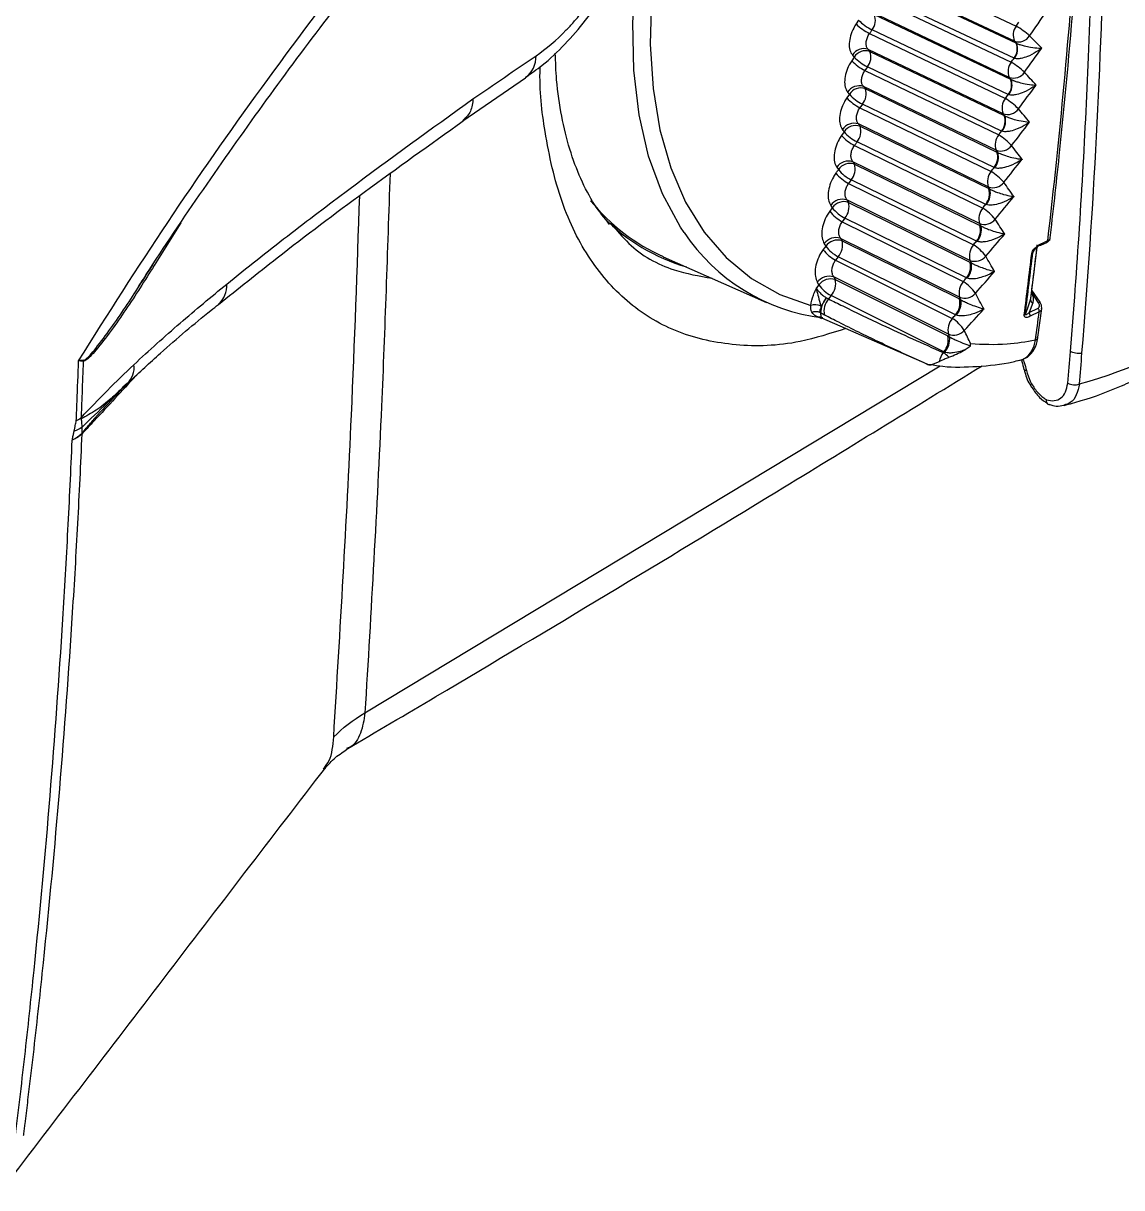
# Model space of a CAD drawing. Extents: x 14.8 to 109.8, y 1.6 to 86.6.
# Drawn here: x 76.94 to 79.577, y 63.1 to 65.895 of the extents above; entities that cross this region are included whole.
import ezdxf

# ---------------------------------------------------------------- set-up
doc = ezdxf.new("R2010")
doc.units = 0
doc.header["$MEASUREMENT"] = 0
doc.layers.add('OBJECT', color=7, linetype='CONTINUOUS')

msp = doc.modelspace()

# ---------------------------------------------------------------- linework, layer by layer
at = {"layer": 'OBJECT'}
for p, q in [((78.9902, 66.0445), (79.3234, 65.8878)), ((79.3192, 65.8516), (78.9872, 66.0078)), ((78.9916, 66.0033), (79.3228, 65.8473)), ((78.9812, 65.9576), (79.3114, 65.8012)), ((79.3182, 65.8106), (78.9871, 65.9665)), ((79.3066, 65.7647), (78.9781, 65.9204)), ((78.9824, 65.9156), (79.3096, 65.7605)), ((78.9449, 65.9018), (78.939, 65.893)), ((78.9713, 65.8698), (79.2974, 65.7142)), ((79.3043, 65.7235), (78.9772, 65.8786)), ((79.2919, 65.6775), (78.9679, 65.832)), ((79.3228, 65.8473), (79.324, 65.8468)), ((78.9344, 65.8134), (78.9284, 65.8046)), ((78.9721, 65.8271), (79.2943, 65.6732)), ((79.3189, 65.8104), (79.3182, 65.8106)), ((78.9662, 65.7899), (78.9602, 65.7811)), ((78.9602, 65.7811), (79.2813, 65.6268)), ((79.2883, 65.636), (78.9662, 65.7899)), ((77.9946, 65.6606), (78.1454, 65.7637)), ((79.3096, 65.7605), (79.3112, 65.7597)), ((78.9228, 65.7242), (78.9168, 65.7155)), ((79.2751, 65.5899), (78.9567, 65.7429)), ((78.9608, 65.7377), (79.2769, 65.5856)), ((79.3052, 65.7232), (79.3043, 65.7235)), ((78.9542, 65.7002), (78.9482, 65.6916)), ((78.9482, 65.6916), (79.2631, 65.5392)), ((79.2703, 65.5482), (78.9542, 65.7002)), ((79.2943, 65.6732), (79.2963, 65.6723)), ((78.9102, 65.6341), (78.9041, 65.6255)), ((79.2562, 65.502), (78.9445, 65.6529)), ((78.9485, 65.6475), (79.2575, 65.4978)), ((79.2894, 65.6356), (79.2883, 65.636)), ((79.2502, 65.4601), (78.9412, 65.6098)), ((78.9351, 65.6013), (79.2429, 65.4513)), ((79.2769, 65.5856), (79.2793, 65.5845)), ((78.8926, 65.549), (78.8965, 65.5433)), ((79.2353, 65.4139), (78.9312, 65.5622)), ((78.9352, 65.5566), (79.236, 65.4097)), ((79.2716, 65.5477), (79.2703, 65.5482)), ((78.9272, 65.5187), (78.921, 65.5102)), ((78.921, 65.5102), (79.2206, 65.3631)), ((79.228, 65.3718), (78.9272, 65.5187)), ((79.2575, 65.4978), (79.2602, 65.4964)), ((79.2124, 65.3256), (78.9169, 65.4707)), ((78.9169, 65.4707), (78.9208, 65.4649)), ((78.9208, 65.4649), (79.2124, 65.3214)), ((78.8819, 65.4518), (78.8757, 65.4434)), ((79.2516, 65.4596), (79.2502, 65.4601)), ((78.9121, 65.4268), (78.9059, 65.4185)), ((78.9059, 65.4185), (79.1963, 65.2748)), ((79.2038, 65.2834), (78.9121, 65.4268)), ((79.236, 65.4097), (79.2391, 65.4081)), ((78.8662, 65.3597), (78.86, 65.3514)), ((78.8625, 65.3657), (78.8662, 65.3597)), ((79.1874, 65.2372), (78.9016, 65.3785)), ((78.9054, 65.3725), (79.1869, 65.233)), ((79.2297, 65.3712), (79.228, 65.3718)), ((79.3588, 65.2345), (79.3738, 65.3577)), ((79.3822, 65.3619), (79.3967, 65.3688)), ((79.3849, 65.3664), (79.3994, 65.3733)), ((78.4762, 65.3345), (78.7241, 65.2249)), ((78.8961, 65.3343), (78.8898, 65.326)), ((78.8898, 65.326), (79.17, 65.1864)), ((79.1776, 65.1948), (78.8961, 65.3343)), ((79.3675, 65.3515), (79.3632, 65.3442)), ((79.2124, 65.3214), (79.2159, 65.3196)), ((79.1605, 65.1487), (78.8853, 65.2858)), ((78.889, 65.2795), (79.1594, 65.1445)), ((79.2057, 65.2827), (79.2038, 65.2834)), ((78.8496, 65.2668), (78.8438, 65.2594)), ((78.879, 65.2412), (78.8728, 65.2331)), ((79.1494, 65.1062), (78.879, 65.2412)), ((79.3767, 65.2241), (79.3605, 65.2485)), ((79.3805, 65.225), (79.3612, 65.2541)), ((78.8677, 65.2358), (78.8681, 65.2356)), ((78.8681, 65.2356), (78.8728, 65.2331)), ((79.1869, 65.233), (79.1908, 65.231)), ((79.363, 65.2237), (79.3544, 65.2007)), ((79.358, 65.2306), (79.3585, 65.2346)), ((79.4535, 65.107), (79.4623, 65.219)), ((78.8521, 65.1876), (78.8558, 65.1862)), ((78.863, 65.1945), (78.8535, 65.2)), ((78.8562, 65.1876), (79.1087, 65.0772)), ((79.1797, 65.194), (79.1776, 65.1948)), ((79.3544, 65.2007), (79.376, 65.2111)), ((79.3785, 65.2019), (79.3568, 65.1915)), ((79.3756, 65.1413), (79.3845, 65.2098)), ((79.1594, 65.1445), (79.1636, 65.1423)), ((79.148, 65.1046), (79.1494, 65.1062)), ((79.1518, 65.1053), (79.1494, 65.1062)), ((79.1386, 65.0824), (79.1244, 65.0768)), ((77.76, 64.2397), (79.1406, 65.0724)), ((77.1622, 65.0025), (77.1885, 65.0297)), ((77.1891, 65.0303), (77.1791, 65.021)), ((77.1799, 65.0202), (77.192, 65.0317)), ((77.1626, 65.0022), (77.1736, 65.0141))]:
    msp.add_line(p, q, dxfattribs=at)
at = {"layer": 'OBJECT', "flags": 128}
for points in [[(78.526, 65.3927), (78.5173, 65.4057), (78.4743, 65.4855), (78.441, 65.5755), (78.4179, 65.6748), (78.4052, 65.7823), (78.403, 65.8968), (78.4114, 66.017), (78.4303, 66.1416), (78.4366, 66.1735)], [(78.4584, 66.0551), (78.4481, 65.9562), (78.445, 65.8441), (78.4517, 65.738), (78.4682, 65.6388), (78.4943, 65.5478), (78.5297, 65.4657), (78.5741, 65.3936), (78.6269, 65.3322), (78.6876, 65.282), (78.7556, 65.2437), (78.8301, 65.2177)], [(78.9772, 65.8786), (78.9764, 65.8775), (78.9757, 65.8764), (78.9749, 65.8753), (78.9742, 65.8742), (78.9735, 65.8731), (78.9727, 65.872), (78.972, 65.8709), (78.9713, 65.8698)], [(78.9679, 65.832), (78.9684, 65.8314), (78.969, 65.8308), (78.9695, 65.8302), (78.97, 65.8296), (78.9706, 65.829), (78.9711, 65.8283), (78.9716, 65.8277), (78.9721, 65.8271)], [(78.9344, 65.8134), (78.9338, 65.814), (78.9333, 65.8147), (78.9328, 65.8153), (78.9322, 65.8159), (78.9317, 65.8165), (78.9312, 65.8171), (78.9307, 65.8178), (78.9301, 65.8184)], [(78.9228, 65.7242), (78.9223, 65.7248), (78.9217, 65.7255), (78.9212, 65.7261), (78.9207, 65.7268), (78.9202, 65.7274), (78.9197, 65.7281), (78.9191, 65.7287), (78.9186, 65.7294)], [(78.9567, 65.7429), (78.9572, 65.7422), (78.9577, 65.7416), (78.9582, 65.7409), (78.9588, 65.7403), (78.9593, 65.7397), (78.9598, 65.739), (78.9603, 65.7384), (78.9608, 65.7377)], [(78.9102, 65.6341), (78.9097, 65.6348), (78.9092, 65.6355), (78.9087, 65.6362), (78.9081, 65.6368), (78.9076, 65.6375), (78.9071, 65.6382), (78.9066, 65.6389), (78.9061, 65.6395)], [(78.9445, 65.6529), (78.945, 65.6522), (78.9455, 65.6516), (78.946, 65.6509), (78.9465, 65.6502), (78.947, 65.6495), (78.9475, 65.6489), (78.948, 65.6482), (78.9485, 65.6475)], [(78.9412, 65.6098), (78.9405, 65.6088), (78.9397, 65.6077), (78.9389, 65.6066), (78.9382, 65.6055), (78.9374, 65.6045), (78.9367, 65.6034), (78.9359, 65.6023), (78.9351, 65.6013)], [(78.9312, 65.5622), (78.9317, 65.5615), (78.9322, 65.5608), (78.9327, 65.5601), (78.9332, 65.5594), (78.9337, 65.5587), (78.9342, 65.558), (78.9347, 65.5573), (78.9352, 65.5566)], [(78.8904, 65.5348), (78.8912, 65.5359), (78.8919, 65.537), (78.8927, 65.538), (78.8935, 65.5391), (78.8942, 65.5402), (78.895, 65.5412), (78.8958, 65.5423), (78.8965, 65.5433)], [(78.8819, 65.4518), (78.8814, 65.4526), (78.8809, 65.4533), (78.8804, 65.454), (78.88, 65.4548), (78.8795, 65.4555), (78.879, 65.4562), (78.8785, 65.457), (78.878, 65.4577)], [(78.9016, 65.3785), (78.9021, 65.3778), (78.9026, 65.377), (78.903, 65.3763), (78.9035, 65.3755), (78.904, 65.3748), (78.9044, 65.374), (78.9049, 65.3732), (78.9054, 65.3725)], [(78.8496, 65.2668), (78.8491, 65.2676), (78.8487, 65.2684), (78.8482, 65.2692), (78.8478, 65.27), (78.8473, 65.2708), (78.8469, 65.2716), (78.8464, 65.2723), (78.8459, 65.2731)], [(78.8853, 65.2858), (78.8858, 65.285), (78.8862, 65.2842), (78.8867, 65.2834), (78.8872, 65.2826), (78.8876, 65.2818), (78.8881, 65.2811), (78.8885, 65.2803), (78.889, 65.2795)], [(79.3453, 65.1969), (79.3509, 65.2117), (79.358, 65.2306)], [(79.3767, 65.2241), (79.378, 65.2247), (79.379, 65.225), (79.3798, 65.2252), (79.3803, 65.2251), (79.3805, 65.225)], [(79.3425, 65.0631), (79.3425, 65.0635), (79.3425, 65.0635)], [(79.3478, 65.0612), (79.3456, 65.0615), (79.3439, 65.0619), (79.3429, 65.0626), (79.3425, 65.0631)]]:
    msp.add_lwpolyline(points, dxfattribs=at)
at = {"layer": 'OBJECT'}
for centre, radius, start, end in [((62.1543, 66.5254), 17.3853, 355.30698, 358.74324), ((61.6401, 66.5433), 17.8717, 357.65913, 358.72146), ((63.1205, 67.2609), 16.3879, 353.38606, 356.02403), ((78.948, 65.9017), 0.0372, 321.7167, 22.1132), ((79.0378, 65.9962), 0.1429, 226.2922, 242.2607), ((79.0439, 66.0053), 0.1432, 226.2797, 242.2129), ((79.3517, 65.8662), 0.0356, 142.6662, 204.1587), ((79.2029, 65.6886), 0.2328, 49.0117, 58.8322), ((79.3293, 65.8811), 0.0312, 251.0535, 327.443), ((78.9576, 65.8014), 0.0323, 71.5039, 148.2824), ((78.9619, 65.7964), 0.0323, 71.5303, 148.2908), ((79.2898, 65.8328), 0.0361, 322.0385, 23.7783), ((79.2899, 65.833), 0.0368, 322.0123, 21.969), ((78.1076, 65.8144), 0.0631, 307.1208, 1.8819), ((79.0193, 65.8942), 0.1276, 224.5782, 242.4327), ((79.0255, 65.9032), 0.1279, 224.566, 242.3845), ((78.9363, 65.8137), 0.0382, 321.3775, 20.5016), ((79.3405, 65.7788), 0.0367, 142.3382, 202.4803), ((79.2073, 65.6312), 0.1993, 46.9968, 58.5022), ((62.3154, 66.5135), 17.1958, 355.68268, 357.66645), ((79.317, 65.7945), 0.0316, 250.7517, 326.2333), ((78.9463, 65.7117), 0.0328, 71.5883, 147.5271), ((79.2752, 65.7465), 0.0372, 321.7151, 22.1147), ((79.2752, 65.7468), 0.0382, 321.6996, 19.692), ((78.9505, 65.7066), 0.0328, 71.6152, 147.5348), ((79.0076, 65.8029), 0.1157, 222.8769, 242.5377), ((78.9237, 65.725), 0.0393, 321.0232, 18.9408), ((79.0014, 65.7941), 0.1155, 222.8907, 242.5851), ((79.3272, 65.6909), 0.0378, 141.9991, 200.8515), ((79.3026, 65.7076), 0.032, 250.4267, 325.0292), ((79.2056, 65.5661), 0.1742, 44.9831, 58.188), ((79.2585, 65.6598), 0.0382, 321.3783, 20.5015), ((79.2584, 65.6603), 0.0397, 321.3749, 17.4702), ((78.934, 65.6213), 0.0333, 71.6776, 146.7518), ((78.9381, 65.6159), 0.0333, 71.7058, 146.76), ((78.9899, 65.7039), 0.1059, 221.2178, 242.6689), ((78.91, 65.6354), 0.0404, 320.6505, 17.4303), ((78.9836, 65.6952), 0.1057, 221.2301, 242.7168), ((79.3118, 65.6027), 0.0388, 141.6397, 199.2777), ((79.199, 65.4957), 0.1548, 42.9731, 57.8877), ((79.2397, 65.5729), 0.0393, 321.0213, 18.9421), ((79.2395, 65.5736), 0.0412, 321.0369, 15.3058), ((79.2861, 65.6203), 0.0324, 250.0799, 323.8314), ((78.9206, 65.53), 0.0338, 71.7725, 145.956), ((78.9246, 65.5244), 0.0338, 71.8011, 145.9643), ((78.8953, 65.5452), 0.0414, 320.2628, 15.9657), ((78.9657, 65.5971), 0.0977, 219.6003, 242.8266), ((78.9719, 65.6057), 0.0978, 219.5869, 242.7786), ((79.2942, 65.5142), 0.0399, 141.2662, 197.7516), ((79.1885, 65.4216), 0.1393, 40.9665, 57.6017), ((79.2189, 65.4857), 0.0404, 320.6522, 17.4286), ((79.2186, 65.4866), 0.0428, 320.6822, 13.2008), ((79.2676, 65.5328), 0.0328, 249.7126, 322.6376), ((78.6677, 65.7642), 0.4704, 218.9362, 245.9766), ((78.9062, 65.438), 0.0344, 71.8716, 145.1418), ((78.9101, 65.4322), 0.0344, 71.903, 145.1481), ((78.8797, 65.4542), 0.0424, 319.8599, 14.5452), ((78.9473, 65.4994), 0.0909, 217.997, 242.9158), ((78.9537, 65.5079), 0.0911, 217.9843, 242.8684), ((79.2747, 65.4254), 0.041, 140.8792, 196.2715), ((79.1745, 65.3446), 0.1266, 38.9652, 57.3312), ((78.6636, 65.7569), 0.4659, 224.8371, 253.5605), ((79.1961, 65.3983), 0.0414, 320.2644, 15.9642), ((79.247, 65.445), 0.0332, 249.322, 321.4506), ((78.9147, 65.6518), 0.4672, 213.6794, 263.135), ((78.8908, 65.3454), 0.0349, 71.9782, 144.3056), ((79.1956, 65.3995), 0.0444, 320.3126, 11.1544), ((78.8946, 65.3393), 0.0349, 72.0099, 144.312), ((78.9349, 65.4103), 0.0853, 216.4121, 242.936), ((78.8631, 65.3626), 0.0435, 319.4398, 13.17), ((79.253, 65.3364), 0.042, 140.4742, 194.8392), ((79.1574, 65.2656), 0.1162, 36.9712, 57.0741), ((63.783, 67.1923), 15.698, 352.82102, 353.30648), ((79.3803, 65.3662), 0.00465, 247.3556, 294.0174), ((79.3795, 65.3666), 0.00543, 300.1364, 357.8743), ((79.3939, 65.3735), 0.00543, 300.1367, 357.8713), ((78.9285, 65.4019), 0.0852, 216.4242, 242.9845), ((79.2245, 65.3569), 0.0336, 248.9126, 320.2659), ((63.7629, 67.1681), 15.7043, 352.78069, 353.32204), ((63.7726, 67.1695), 15.6971, 352.78061, 353.32217), ((79.3586, 65.3468), 0.00538, 292.9341, 330.4404), ((79.1714, 65.3107), 0.0424, 319.859, 14.5467), ((79.1705, 65.3123), 0.046, 319.923, 9.1689), ((77.3692, 65.2645), 0.059, 311.5554, 4.0418), ((78.8744, 65.252), 0.0355, 72.0911, 143.448), ((78.8781, 65.2457), 0.0355, 72.1242, 143.4535), ((78.8455, 65.2704), 0.0445, 319.0029, 11.8374), ((79.2293, 65.2472), 0.043, 140.0514, 193.4532), ((79.1376, 65.185), 0.1073, 34.9835, 56.8322), ((78.9155, 65.3128), 0.0804, 214.8687, 242.9838), ((79.1999, 65.2688), 0.0339, 248.4811, 319.0876), ((78.8399, 65.1729), 0.0459, 72.5438, 102.3117), ((78.9137, 65.196), 0.0604, 139.0939, 176.2154), ((78.906, 65.2041), 0.0441, 138.9501, 192.545), ((79.1446, 65.2231), 0.0435, 319.4394, 13.1705), ((79.1435, 65.225), 0.0477, 319.5168, 7.242), ((79.3666, 65.2316), 0.00867, 186.76, 245.7826), ((79.2036, 65.1579), 0.0441, 139.6148, 192.1076), ((79.1151, 65.1031), 0.0998, 33.0062, 56.603), ((79.3406, 65.1995), 0.00537, 292.9814, 330.6421), ((79.3427, 65.1926), 0.0142, 355.3633, 34.6737), ((63.9568, 67.1662), 15.5463, 352.49111, 352.74095), ((79.3644, 65.203), 0.0142, 355.3683, 34.6687), ((79.2045, 66.0366), 1.0431, 285.0326, 306.2826), ((79.1733, 65.1805), 0.0343, 248.0321, 317.9091), ((79.1159, 65.1353), 0.0445, 319.0029, 11.8374), ((79.1144, 65.1376), 0.0494, 319.087, 5.3792), ((79.3668, 65.1431), 0.00895, 289.5598, 350.626), ((79.1991, 65.0698), 0.0618, 145.764, 168.2399), ((79.0885, 65.0183), 0.1049, 45.4978, 55.4244), ((62.9727, 66.4649), 16.5366, 355.02555, 355.28987), ((62.9751, 66.4653), 16.5623, 355.02556, 355.28172), ((77.1137, 65.0732), 0.0318, 156.2287, 161.6521), ((77.1559, 65.0677), 0.05, 311.5456, 8.7693), ((79.463, 65.0596), 0.0327, 240.8691, 291.6811), ((77.103, 64.9068), 0.0229, 170.6578, 174.707), ((77.1024, 64.9074), 0.0221, 171.5798, 175.7019)]:
    msp.add_arc(centre, radius, start, end, dxfattribs=at)
for centre, major_axis, ratio, start_param, end_param in [((65.8213, 72.4433), (16.2209, 19.7935), 0.577404, 4.849198, 4.851997), ((65.8103, 72.4542), (16.2197, 19.7671), 0.576861, 4.849521, 4.849978), ((65.6408, 72.3567), (16.4603, -11.0912), 0.175406, 0.710765, 0.713902), ((65.6256, 72.3313), (16.4452, -11.0658), 0.174754, 0.713619, 0.714132), ((65.8657, 72.4647), (16.9287, 20.04), 0.562265, 4.849609, 4.852336), ((65.8551, 72.4761), (16.9269, 20.014), 0.561717, 4.849898, 4.850343), ((65.6116, 72.3426), (16.1321, -11.2351), 0.193957, 0.698022, 0.701222), ((65.5961, 72.3176), (16.1169, -11.2097), 0.193317, 0.7009, 0.701423), ((65.9135, 72.4876), (17.6621, 20.3093), 0.546972, 4.849302, 4.851955), ((65.9033, 72.4996), (17.6597, 20.2837), 0.546421, 4.849558, 4.849991), ((65.5842, 72.3295), (15.8197, -11.372), 0.212349, 0.685936, 0.689196), ((65.5684, 72.3047), (15.8044, -11.3466), 0.211722, 0.688837, 0.689371), ((65.9552, 72.5249), (18.4229, 20.5777), 0.530976, 4.848561, 4.848981), ((65.9651, 72.5124), (18.4258, 20.6029), 0.531528, 4.848335, 4.850913), ((65.5426, 72.2928), (15.5061, -11.4774), 0.22996, 0.677401, 0.677945), ((65.5586, 72.3171), (15.5215, -11.5027), 0.230571, 0.674477, 0.677796), ((66.0114, 72.5522), (19.2215, 20.8978), 0.51538, 4.846958, 4.847366), ((66.0208, 72.5392), (19.2247, 20.9227), 0.515932, 4.846761, 4.849261), ((65.5183, 72.2816), (15.2205, -11.6028), 0.248023, 0.666564, 0.667119), ((65.5346, 72.3056), (15.2359, -11.6282), 0.248618, 0.663619, 0.666995), ((66.0811, 72.5681), (20.0646, 21.2708), 0.500184, 4.844623, 4.847046), ((66.0721, 72.5817), (20.0609, 21.2461), 0.499633, 4.844794, 4.845189), ((65.4956, 72.2711), (14.9463, -11.7237), 0.265908, 0.656305, 0.656869), ((65.5122, 72.2948), (14.9617, -11.7491), 0.266485, 0.653338, 0.656769), ((66.1465, 72.5995), (20.9516, 21.6497), 0.484281, 4.841961, 4.844304), ((66.1379, 72.6137), (20.9476, 21.6253), 0.483733, 4.842107, 4.842489), ((65.4744, 72.2614), (14.6821, -11.8407), 0.283613, 0.646602, 0.647177), ((65.4911, 72.2847), (14.6975, -11.8661), 0.284171, 0.643615, 0.647099), ((66.2176, 72.6337), (21.8929, 22.0624), 0.468217, 4.838806, 4.841069), ((66.2095, 72.6484), (21.8886, 22.0384), 0.467674, 4.83893, 4.839298), ((65.4715, 72.2753), (14.4424, -11.9799), 0.301675, 0.634433, 0.637968), ((65.4544, 72.2523), (14.427, -11.9545), 0.301137, 0.63744, 0.638025), ((66.2876, 72.6862), (22.8922, 22.4889), 0.451451, 4.835291, 4.835645), ((66.2953, 72.671), (22.8967, 22.5127), 0.451989, 4.835189, 4.837369), ((65.453, 72.2664), (14.1951, -12.0911), 0.318999, 0.626436, 0.629365), ((65.4358, 72.2439), (14.1798, -12.0656), 0.318481, 0.628807, 0.629401)]:
    msp.add_ellipse(centre, major_axis=major_axis, ratio=ratio, start_param=start_param, end_param=end_param, dxfattribs=at)
for points, knots in [([(77.0725, 65.0848), (77.143, 65.1961), (77.284, 65.4188), (77.5121, 65.7437), (77.7511, 66.0602), (78.0068, 66.372), (78.2769, 66.6722), (78.5388, 66.9394), (78.7108, 67.0921), (78.786, 67.1589)], [0, 0, 0, 0, 0.141089, 0.282194, 0.426845, 0.571495, 0.72575, 0.880006, 1, 1, 1, 1]), ([(77.2145, 65.2597), (77.2235, 65.2738), (77.2774, 65.358), (77.3802, 65.5089), (77.5231, 65.7113), (77.6701, 65.9086), (77.8211, 66.1011), (77.9759, 66.2884), (78.1339, 66.4696), (78.2942, 66.6434), (78.4563, 66.8095), (78.6202, 66.9668), (78.7418, 67.0786), (78.8089, 67.1352), (78.8204, 67.1449)], [0, 0, 0, 0, 0.0194, 0.115631, 0.211589, 0.307513, 0.403607, 0.500062, 0.596956, 0.693222, 0.788926, 0.884511, 0.98022, 1, 1, 1, 1]), ([(78.1451, 65.7649), (78.1586, 65.7742), (78.1915, 65.7967), (78.2401, 65.843), (78.2903, 65.9007), (78.3348, 65.964), (78.3735, 66.0314), (78.4044, 66.1015), (78.4228, 66.1501), (78.4282, 66.1747), (78.4283, 66.1755)], [0, 0, 0, 0, 0.108524, 0.262709, 0.412356, 0.560197, 0.704988, 0.848998, 0.995198, 1, 1, 1, 1]), ([(78.1706, 65.8165), (78.1952, 65.8332), (78.2194, 65.8537), (78.2493, 65.8846), (78.2553, 65.891), (78.267, 65.9043), (78.2727, 65.9111), (78.2896, 65.932), (78.3005, 65.9466), (78.3214, 65.9774), (78.3316, 65.9936), (78.3502, 66.0265), (78.3588, 66.0433), (78.3706, 66.0689), (78.3744, 66.0774), (78.3815, 66.0948), (78.3849, 66.1036), (78.3944, 66.1297), (78.3999, 66.147), (78.4044, 66.1643)], [0, 0, 0, 0, 0.25, 0.25, 0.3125, 0.3125, 0.375, 0.375, 0.5, 0.5, 0.625, 0.625, 0.75, 0.75, 0.8125, 0.8125, 0.875, 0.875, 1, 1, 1, 1]), ([(79.4044, 65.3737), (79.412, 65.4409), (79.4339, 65.6357), (79.4571, 65.8885), (79.4707, 66.0752), (79.4748, 66.1313)], [0, 0, 0, 0, 0.269085, 0.780292, 1, 1, 1, 1]), ([(78.939, 65.893), (78.937, 65.8897), (78.9315, 65.8808), (78.9251, 65.8645), (78.9219, 65.8459), (78.9232, 65.8293), (78.9278, 65.822), (78.9301, 65.8184)], [0, 0, 0, 0, 0.124422, 0.342349, 0.561078, 0.780554, 1, 1, 1, 1]), ([(78.9679, 65.832), (78.9665, 65.834), (78.9638, 65.8378), (78.9627, 65.8463), (78.9641, 65.8557), (78.9673, 65.8638), (78.9702, 65.8682), (78.9713, 65.8698)], [0, 0, 0, 0, 0.220728, 0.440462, 0.658652, 0.875831, 1, 1, 1, 1]), ([(79.3847, 65.8347), (79.3847, 65.8346), (79.3821, 65.8327), (79.3729, 65.8261), (79.3579, 65.8175), (79.3407, 65.8111), (79.3301, 65.8093), (79.3235, 65.8092), (79.3207, 65.8099), (79.3189, 65.8104)], [0, 0, 0, 0, 0.004096, 0.143274, 0.498694, 0.73841, 0.878199, 0.92155, 1, 1, 1, 1]), ([(79.324, 65.8468), (79.3257, 65.846), (79.3284, 65.8447), (79.3347, 65.8425), (79.3447, 65.8396), (79.3605, 65.8365), (79.3742, 65.835), (79.3824, 65.8347), (79.3847, 65.8347), (79.3847, 65.8347)], [0, 0, 0, 0, 0.078479, 0.121813, 0.261616, 0.501338, 0.856738, 0.995903, 1, 1, 1, 1]), ([(78.3474, 65.4118), (78.3349, 65.4272), (78.3095, 65.4585), (78.2774, 65.5198), (78.2506, 65.5906), (78.2313, 65.6703), (78.2195, 65.7476), (78.2177, 65.8014), (78.2169, 65.8232)], [0, 0, 0, 0, 0.174244, 0.356553, 0.534584, 0.709692, 0.882257, 1, 1, 1, 1]), ([(78.9284, 65.8046), (78.9264, 65.8014), (78.9208, 65.7926), (78.9143, 65.7763), (78.9109, 65.7576), (78.9119, 65.7407), (78.9164, 65.7331), (78.9186, 65.7294)], [0, 0, 0, 0, 0.123825, 0.341772, 0.560658, 0.780344, 1, 1, 1, 1]), ([(78.9144, 65.1621), (78.8774, 65.1503), (78.7844, 65.1206), (78.6484, 65.1177), (78.5098, 65.1471), (78.392, 65.2171), (78.2972, 65.3225), (78.2281, 65.4617), (78.192, 65.6206), (78.1783, 65.7333), (78.1807, 65.7896), (78.1807, 65.7906)], [0, 0, 0, 0, 0.088626, 0.222316, 0.356007, 0.489806, 0.623604, 0.757239, 0.890873, 0.998083, 1, 1, 1, 1]), ([(78.9567, 65.7429), (78.9553, 65.7449), (78.9526, 65.7488), (78.9516, 65.7575), (78.953, 65.767), (78.9563, 65.7752), (78.9592, 65.7795), (78.9602, 65.7811)], [0, 0, 0, 0, 0.221128, 0.441197, 0.659529, 0.876565, 1, 1, 1, 1]), ([(79.3712, 65.7462), (79.3711, 65.7461), (79.3686, 65.7443), (79.3595, 65.738), (79.3444, 65.7298), (79.3272, 65.7236), (79.3165, 65.722), (79.3098, 65.722), (79.307, 65.7227), (79.3052, 65.7232)], [0, 0, 0, 0, 0.004106, 0.137995, 0.49536, 0.736843, 0.877483, 0.920874, 1, 1, 1, 1]), ([(79.3112, 65.7597), (79.3129, 65.7589), (79.3157, 65.7576), (79.3219, 65.7552), (79.3319, 65.7521), (79.3475, 65.7487), (79.3609, 65.7469), (79.3689, 65.7463), (79.3711, 65.7462), (79.3712, 65.7462)], [0, 0, 0, 0, 0.079163, 0.122537, 0.263194, 0.504683, 0.86202, 0.995895, 1, 1, 1, 1]), ([(77.4281, 65.2686), (77.4765, 65.308), (77.5251, 65.3463), (77.6228, 65.4219), (77.6719, 65.459), (77.8197, 65.5694), (77.919, 65.6416), (78.0192, 65.7129)], [0, 0, 0, 0, 0.25, 0.25, 0.5, 0.5, 1, 1, 1, 1]), ([(78.0192, 65.7129), (78.0192, 65.7121), (78.0186, 65.7001), (78.0138, 65.679), (78.0011, 65.6672), (77.9949, 65.6615)], [0, 0, 0, 0, 0.037809, 0.534129, 1, 1, 1, 1]), ([(78.9168, 65.7155), (78.9147, 65.7123), (78.9091, 65.7036), (78.9024, 65.6873), (78.8988, 65.6685), (78.8996, 65.6512), (78.9039, 65.6434), (78.9061, 65.6395)], [0, 0, 0, 0, 0.123195, 0.341167, 0.560222, 0.780127, 1, 1, 1, 1]), ([(78.9445, 65.6529), (78.9431, 65.655), (78.9405, 65.6591), (78.9395, 65.668), (78.9409, 65.6775), (78.9442, 65.6857), (78.9471, 65.69), (78.9482, 65.6916)], [0, 0, 0, 0, 0.2215412, 0.4419619, 0.6604511, 0.8773402, 1, 1, 1, 1]), ([(77.4086, 65.2201), (77.4553, 65.2575), (77.5707, 65.35), (77.7656, 65.4964), (77.9164, 65.6037), (77.9959, 65.6603)], [0, 0, 0, 0, 0.243005, 0.600934, 1, 1, 1, 1]), ([(79.2963, 65.6723), (79.298, 65.6714), (79.3008, 65.6701), (79.307, 65.6676), (79.3169, 65.6643), (79.3324, 65.6604), (79.3456, 65.6583), (79.3534, 65.6575), (79.3554, 65.6573), (79.3555, 65.6573)], [0, 0, 0, 0, 0.079817, 0.123224, 0.264691, 0.507843, 0.866971, 0.995891, 1, 1, 1, 1]), ([(79.3555, 65.6573), (79.3554, 65.6572), (79.353, 65.6556), (79.3439, 65.6495), (79.3289, 65.6416), (79.3116, 65.6358), (79.3008, 65.6343), (79.2941, 65.6344), (79.2912, 65.6351), (79.2894, 65.6356)], [0, 0, 0, 0, 0.004107, 0.133046, 0.492208, 0.735354, 0.876797, 0.920227, 1, 1, 1, 1]), ([(78.9041, 65.6255), (78.902, 65.6224), (78.8963, 65.6138), (78.8895, 65.5975), (78.8857, 65.5786), (78.8863, 65.5611), (78.8905, 65.553), (78.8926, 65.549)], [0, 0, 0, 0, 0.12253, 0.340534, 0.559767, 0.779901, 1, 1, 1, 1]), ([(78.9312, 65.5622), (78.9299, 65.5643), (78.9272, 65.5686), (78.9263, 65.5776), (78.9278, 65.5873), (78.9312, 65.5955), (78.9341, 65.5997), (78.9351, 65.6013)], [0, 0, 0, 0, 0.221966, 0.442752, 0.661409, 0.878154, 1, 1, 1, 1]), ([(79.2793, 65.5845), (79.281, 65.5836), (79.2838, 65.5822), (79.29, 65.5796), (79.2998, 65.5761), (79.3152, 65.5719), (79.3281, 65.5694), (79.3357, 65.5683), (79.3376, 65.5681), (79.3376, 65.5681)], [0, 0, 0, 0, 0.080439, 0.123874, 0.2661, 0.510802, 0.871566, 0.995887, 1, 1, 1, 1]), ([(79.3376, 65.5681), (79.3376, 65.568), (79.3353, 65.5665), (79.3262, 65.5607), (79.3113, 65.5532), (79.2939, 65.5476), (79.283, 65.5463), (79.2763, 65.5465), (79.2734, 65.5472), (79.2716, 65.5477)], [0, 0, 0, 0, 0.004115, 0.128458, 0.489261, 0.73395, 0.876149, 0.919616, 1, 1, 1, 1]), ([(77.8201, 65.5339), (77.8139, 65.3473), (77.7996, 64.9124), (77.7744, 64.4842), (77.76, 64.2397)], [0, 0, 0, 0, 0.428993, 1, 1, 1, 1]), ([(78.8904, 65.5348), (78.8883, 65.5318), (78.8826, 65.5233), (78.8756, 65.507), (78.8715, 65.4879), (78.8719, 65.4702), (78.876, 65.4618), (78.878, 65.4577)], [0, 0, 0, 0, 0.12182, 0.339863, 0.559287, 0.779663, 1, 1, 1, 1]), ([(78.9169, 65.4707), (78.9156, 65.4729), (78.913, 65.4773), (78.9121, 65.4865), (78.9137, 65.4963), (78.9171, 65.5045), (78.92, 65.5087), (78.921, 65.5102)], [0, 0, 0, 0, 0.222399, 0.443567, 0.662411, 0.879012, 1, 1, 1, 1]), ([(79.2602, 65.4964), (79.262, 65.4955), (79.2647, 65.4941), (79.2709, 65.4914), (79.2807, 65.4877), (79.2958, 65.483), (79.3084, 65.4802), (79.3158, 65.4789), (79.3177, 65.4786), (79.3177, 65.4786)], [0, 0, 0, 0, 0.081025, 0.124485, 0.26742, 0.513546, 0.87579, 0.995879, 1, 1, 1, 1]), ([(77.6849, 64.1821), (77.7004, 64.4386), (77.7264, 64.8684), (77.7414, 65.3052), (77.7474, 65.4814)], [0, 0, 0, 0, 0.5967489, 1, 1, 1, 1]), ([(79.3177, 65.4786), (79.3176, 65.4785), (79.3154, 65.4771), (79.3065, 65.4716), (79.2915, 65.4644), (79.2741, 65.4592), (79.2631, 65.458), (79.2564, 65.4583), (79.2535, 65.459), (79.2516, 65.4596)], [0, 0, 0, 0, 0.00412, 0.1242377, 0.4865261, 0.7326374, 0.8755413, 0.9190337, 1, 1, 1, 1]), ([(78.8757, 65.4434), (78.8736, 65.4404), (78.8678, 65.432), (78.8607, 65.4159), (78.8564, 65.3966), (78.8566, 65.3786), (78.8605, 65.37), (78.8625, 65.3657)], [0, 0, 0, 0, 0.121079, 0.339165, 0.558791, 0.779415, 1, 1, 1, 1]), ([(77.3181, 65.4155), (77.2967, 65.3813), (77.253, 65.3115), (77.1868, 65.2067), (77.1346, 65.1342), (77.1017, 65.0959), (77.0919, 65.0869), (77.0862, 65.0837), (77.0841, 65.0833), (77.0835, 65.0832)], [0, 0, 0, 0, 0.285558, 0.583958, 0.879901, 0.93404, 0.973361, 0.99189, 1, 1, 1, 1]), ([(78.3497, 65.4153), (78.3637, 65.3983), (78.4058, 65.3474), (78.4879, 65.301), (78.5624, 65.2881), (78.5934, 65.2827)], [0, 0, 0, 0, 0.225709, 0.676871, 1, 1, 1, 1]), ([(78.9016, 65.3785), (78.9003, 65.3808), (78.8978, 65.3854), (78.8969, 65.3948), (78.8986, 65.4046), (78.902, 65.4128), (78.9049, 65.417), (78.9059, 65.4185)], [0, 0, 0, 0, 0.222849, 0.444419, 0.663454, 0.879918, 1, 1, 1, 1]), ([(79.2957, 65.3889), (79.2957, 65.3888), (79.2935, 65.3875), (79.2846, 65.3823), (79.2697, 65.3754), (79.2522, 65.3705), (79.2412, 65.3695), (79.2345, 65.3699), (79.2316, 65.3707), (79.2297, 65.3712)], [0, 0, 0, 0, 0.004127, 0.120396, 0.484019, 0.731426, 0.87498, 0.918499, 1, 1, 1, 1]), ([(79.2391, 65.4081), (79.2409, 65.4072), (79.2436, 65.4057), (79.2497, 65.4029), (79.2594, 65.399), (79.2744, 65.394), (79.2868, 65.3907), (79.2939, 65.3892), (79.2957, 65.3889), (79.2957, 65.3889)], [0, 0, 0, 0, 0.0815736, 0.1250507, 0.2686408, 0.5160645, 0.8796321, 0.9958752, 1, 1, 1, 1]), ([(79.3607, 65.3419), (79.3609, 65.3428), (79.3612, 65.3448), (79.363, 65.3485), (79.3665, 65.3533), (79.3738, 65.3601), (79.3804, 65.3642), (79.3847, 65.3663), (79.3849, 65.3664)], [0, 0, 0, 0, 0.086575, 0.172876, 0.306881, 0.534589, 0.969641, 1, 1, 1, 1]), ([(79.3632, 65.3442), (79.3633, 65.3444), (79.3634, 65.3449), (79.3637, 65.3458), (79.3641, 65.3467), (79.3649, 65.3483), (79.367, 65.3511), (79.3718, 65.3564), (79.3758, 65.3596), (79.3786, 65.3619)], [0, 0, 0, 0, 0.031711, 0.056465, 0.09839, 0.119656, 0.237957, 0.473154, 1, 1, 1, 1]), ([(79.3965, 65.369), (79.3975, 65.3694), (79.3999, 65.3704), (79.4027, 65.3733), (79.4048, 65.3767), (79.4049, 65.3789), (79.4049, 65.3796)], [0, 0, 0, 0, 0.209907, 0.547519, 0.862928, 1, 1, 1, 1]), ([(79.3994, 65.3733), (79.4007, 65.3742), (79.4035, 65.3758), (79.4052, 65.3781), (79.405, 65.3794), (79.405, 65.3796)], [0, 0, 0, 0, 0.4566521, 0.9113452, 1, 1, 1, 1]), ([(78.86, 65.3514), (78.8579, 65.3484), (78.8521, 65.3401), (78.8448, 65.324), (78.8403, 65.3047), (78.8403, 65.2864), (78.844, 65.2776), (78.8459, 65.2731)], [0, 0, 0, 0, 0.120293, 0.338431, 0.558269, 0.779154, 1, 1, 1, 1]), ([(78.8853, 65.2858), (78.8841, 65.2881), (78.8815, 65.2928), (78.8807, 65.3024), (78.8824, 65.3123), (78.8858, 65.3205), (78.8888, 65.3246), (78.8898, 65.326)], [0, 0, 0, 0, 0.223318, 0.4453, 0.664547, 0.880865, 1, 1, 1, 1]), ([(77.0906, 65.0892), (77.0939, 65.0922), (77.1017, 65.0994), (77.1341, 65.1399), (77.1855, 65.2122), (77.2301, 65.2827), (77.2523, 65.3178)], [0, 0, 0, 0, 0.0542747, 0.1314099, 0.5669937, 1, 1, 1, 1]), ([(79.2717, 65.299), (79.2716, 65.2989), (79.2695, 65.2977), (79.2607, 65.2927), (79.2458, 65.2862), (79.2283, 65.2817), (79.2173, 65.2808), (79.2105, 65.2813), (79.2076, 65.2821), (79.2057, 65.2827)], [0, 0, 0, 0, 0.004133, 0.116951, 0.481743, 0.730316, 0.874464, 0.918004, 1, 1, 1, 1]), ([(79.2159, 65.3196), (79.2177, 65.3186), (79.2204, 65.3171), (79.2266, 65.3142), (79.2361, 65.3101), (79.2509, 65.3047), (79.263, 65.3011), (79.27, 65.2994), (79.2716, 65.299), (79.2717, 65.299)], [0, 0, 0, 0, 0.082076, 0.125571, 0.269758, 0.518349, 0.883081, 0.995868, 1, 1, 1, 1]), ([(77.2053, 65.0753), (77.2421, 65.11), (77.2791, 65.1429), (77.3533, 65.2071), (77.3906, 65.2382), (77.4281, 65.2686)], [0, 0, 0, 0, 0.5, 0.5, 1, 1, 1, 1]), ([(78.8301, 65.2177), (78.8318, 65.2258), (78.8346, 65.2387), (78.8403, 65.2512), (78.8427, 65.257), (78.8433, 65.2581), (78.8438, 65.2593), (78.8438, 65.2594)], [0, 0, 0, 0, 0.571699, 0.913661, 0.913769, 0.993708, 1, 1, 1, 1]), ([(78.8438, 65.2594), (78.8438, 65.2593), (78.8439, 65.2579), (78.8447, 65.2511), (78.8489, 65.2369), (78.852, 65.2238), (78.8537, 65.2167)], [0, 0, 0, 0, 0.0050827, 0.1120352, 0.514293, 1, 1, 1, 1]), ([(78.8438, 65.2594), (78.8441, 65.2588), (78.8455, 65.2561), (78.8494, 65.2508), (78.8564, 65.2439), (78.8629, 65.2388), (78.8667, 65.2364), (78.8677, 65.2358)], [0, 0, 0, 0, 0.077141, 0.349645, 0.621933, 0.894123, 1, 1, 1, 1]), ([(79.3603, 65.247), (79.3611, 65.2454), (79.3636, 65.2408), (79.365, 65.2324), (79.3637, 65.2266), (79.363, 65.2237)], [0, 0, 0, 0, 0.196451, 0.597339, 1, 1, 1, 1]), ([(77.1935, 65.0338), (77.2186, 65.057), (77.2835, 65.1168), (77.3554, 65.1784), (77.4024, 65.2152), (77.4086, 65.22)], [0, 0, 0, 0, 0.354615, 0.914928, 1, 1, 1, 1]), ([(78.8331, 65.2012), (78.8328, 65.2017), (78.8315, 65.2038), (78.8303, 65.2083), (78.8301, 65.2147), (78.8301, 65.2177)], [0, 0, 0, 0, 0.1326632, 0.5940176, 1, 1, 1, 1]), ([(78.8537, 65.2167), (78.8539, 65.2145), (78.8542, 65.212), (78.8541, 65.2097), (78.8541, 65.2094)], [0, 0, 0, 0, 0.840003, 1, 1, 1, 1]), ([(78.8541, 65.2094), (78.855, 65.2121), (78.8568, 65.2174), (78.8615, 65.2265), (78.8654, 65.2326), (78.8675, 65.2355), (78.8677, 65.2358)], [0, 0, 0, 0, 0.319908, 0.639806, 0.966427, 1, 1, 1, 1]), ([(78.8728, 65.2331), (78.8841, 65.2275), (78.9266, 65.2065), (79.0177, 65.1627), (79.0988, 65.1265), (79.148, 65.1046)], [0, 0, 0, 0, 0.125479, 0.470075, 1, 1, 1, 1]), ([(79.1908, 65.231), (79.1925, 65.23), (79.1953, 65.2285), (79.2013, 65.2254), (79.2108, 65.2211), (79.2254, 65.2153), (79.2372, 65.2114), (79.244, 65.2094), (79.2455, 65.209), (79.2456, 65.209)], [0, 0, 0, 0, 0.082533, 0.126037, 0.270766, 0.520393, 0.886129, 0.995864, 1, 1, 1, 1]), ([(79.376, 65.2111), (79.3767, 65.2115), (79.378, 65.2124), (79.379, 65.2146), (79.3793, 65.2173), (79.3786, 65.2206), (79.3774, 65.2229), (79.3767, 65.2241)], [0, 0, 0, 0, 0.176341, 0.352292, 0.538195, 0.750091, 1, 1, 1, 1]), ([(79.3843, 65.2099), (79.3844, 65.2106), (79.3849, 65.2132), (79.3837, 65.2184), (79.3822, 65.223), (79.3805, 65.2249), (79.3804, 65.225)], [0, 0, 0, 0, 0.1290385, 0.5188694, 0.9821196, 1, 1, 1, 1]), ([(78.8331, 65.2012), (78.8335, 65.2014), (78.8359, 65.2025), (78.8407, 65.2036), (78.8463, 65.2033), (78.8492, 65.2023), (78.8502, 65.202)], [0, 0, 0, 0, 0.07301, 0.451297, 0.831827, 1, 1, 1, 1]), ([(78.8527, 65.1894), (78.8491, 65.1897), (78.842, 65.1903), (78.8361, 65.1976), (78.8331, 65.2012)], [0, 0, 0, 0, 0.495343, 1, 1, 1, 1]), ([(78.8502, 65.202), (78.8504, 65.2019), (78.8508, 65.2017), (78.8513, 65.2017), (78.8517, 65.2017), (78.8522, 65.2024), (78.8524, 65.2047), (78.8534, 65.2075), (78.8541, 65.2094)], [0, 0, 0, 0, 0.055254, 0.090797, 0.126338, 0.189765, 0.469706, 1, 1, 1, 1]), ([(78.8535, 65.2), (78.8527, 65.2004), (78.8516, 65.2011), (78.8505, 65.2018), (78.8502, 65.202)], [0, 0, 0, 0, 0.6794918, 1, 1, 1, 1]), ([(78.8589, 65.1879), (78.8588, 65.1879), (78.8565, 65.1877), (78.8546, 65.1886), (78.8527, 65.1894)], [0, 0, 0, 0, 0.025193, 1, 1, 1, 1]), ([(78.8535, 65.2), (78.8538, 65.1958), (78.8545, 65.1883), (78.8561, 65.1887), (78.8568, 65.1889)], [0, 0, 0, 0, 0.559738, 1, 1, 1, 1]), ([(79.1076, 65.0771), (79.0694, 65.0946), (78.9986, 65.1268), (78.9176, 65.1667), (78.8745, 65.1887), (78.863, 65.1945)], [0, 0, 0, 0, 0.462653, 0.85657, 1, 1, 1, 1]), ([(79.2456, 65.209), (79.2455, 65.2089), (79.2435, 65.2078), (79.2347, 65.203), (79.2199, 65.1969), (79.2023, 65.1927), (79.1914, 65.192), (79.1846, 65.1926), (79.1816, 65.1934), (79.1797, 65.194)], [0, 0, 0, 0, 0.004136, 0.113907, 0.479708, 0.729316, 0.873998, 0.917557, 1, 1, 1, 1]), ([(79.3568, 65.1915), (79.3536, 65.1901), (79.3493, 65.1883), (79.345, 65.189), (79.3433, 65.1903), (79.3426, 65.1924), (79.3427, 65.1939), (79.3427, 65.1946)], [0, 0, 0, 0, 0.492774, 0.642904, 0.794251, 0.910688, 1, 1, 1, 1]), ([(79.3544, 65.2007), (79.3523, 65.1986), (79.3497, 65.1961), (79.3469, 65.1947), (79.346, 65.1946), (79.3456, 65.1947), (79.3453, 65.1952), (79.3452, 65.1958), (79.3452, 65.1964), (79.3453, 65.1968), (79.3453, 65.1969)], [0, 0, 0, 0, 0.574608, 0.724255, 0.791844, 0.850975, 0.89807, 0.934048, 0.992276, 1, 1, 1, 1]), ([(79.3843, 65.2099), (79.3842, 65.2093), (79.3841, 65.2072), (79.3823, 65.2043), (79.3798, 65.2027), (79.3785, 65.2019)], [0, 0, 0, 0, 0.181451, 0.585825, 1, 1, 1, 1]), ([(79.4382, 64.9775), (79.452, 64.9812), (79.4979, 64.9935), (79.5765, 65.0231), (79.6731, 65.0699), (79.7511, 65.1165), (79.7965, 65.1481), (79.8103, 65.1577)], [0, 0, 0, 0, 0.110864, 0.368291, 0.626772, 0.886333, 1, 1, 1, 1]), ([(79.1636, 65.1423), (79.1654, 65.1412), (79.1681, 65.1397), (79.1741, 65.1365), (79.1835, 65.132), (79.1981, 65.1257), (79.2076, 65.1223), (79.2132, 65.1203)], [0, 0, 0, 0, 0.092373, 0.140836, 0.302549, 0.58155, 1, 1, 1, 1]), ([(79.2141, 65.1259), (79.2428, 65.1245), (79.2926, 65.1219), (79.3468, 65.1308), (79.3698, 65.1346)], [0, 0, 0, 0, 0.57601, 1, 1, 1, 1]), ([(79.3299, 65.0853), (79.3336, 65.0864), (79.3444, 65.0895), (79.3588, 65.1027), (79.367, 65.1205), (79.3693, 65.1322), (79.3698, 65.1346)], [0, 0, 0, 0, 0.191223, 0.544753, 0.906987, 1, 1, 1, 1]), ([(79.3418, 65.0899), (79.3428, 65.0902), (79.3517, 65.0925), (79.3638, 65.107), (79.3736, 65.1248), (79.3744, 65.138), (79.3746, 65.1418)], [0, 0, 0, 0, 0.048345, 0.4413, 0.840489, 1, 1, 1, 1]), ([(79.2009, 65.1112), (79.197, 65.1098), (79.1879, 65.1066), (79.1744, 65.1036), (79.1624, 65.1031), (79.1555, 65.104), (79.1526, 65.105), (79.1518, 65.1053)], [0, 0, 0, 0, 0.264691, 0.617446, 0.821855, 0.943687, 1, 1, 1, 1]), ([(79.162, 65.0931), (79.1741, 65.0982), (79.1875, 65.1038), (79.1996, 65.1105), (79.2009, 65.1112)], [0, 0, 0, 0, 0.897296, 1, 1, 1, 1]), ([(79.2132, 65.1203), (79.2132, 65.1201), (79.2131, 65.1198), (79.2128, 65.1192), (79.2119, 65.1182), (79.208, 65.1152), (79.2041, 65.113), (79.2009, 65.1112)], [0, 0, 0, 0, 0.032917, 0.065885, 0.115733, 0.266196, 1, 1, 1, 1]), ([(79.2132, 65.1203), (79.2135, 65.122), (79.2138, 65.1238), (79.214, 65.1258), (79.2141, 65.1259)], [0, 0, 0, 0, 0.908976, 1, 1, 1, 1]), ([(79.4813, 65.1029), (79.4796, 65.1027), (79.4761, 65.1021), (79.4694, 65.1024), (79.4626, 65.1036), (79.4572, 65.1053), (79.4545, 65.1065), (79.4535, 65.107)], [0, 0, 0, 0, 0.2205, 0.44137, 0.658772, 0.871358, 1, 1, 1, 1]), ([(77.067, 64.9406), (77.0673, 64.9492), (77.0677, 64.9577), (77.068, 64.9662), (77.0683, 64.9729), (77.0686, 64.9796), (77.0688, 64.9864), (77.0701, 65.0191), (77.0713, 65.0519), (77.0725, 65.0848)], [0, 0, 0, 0, 0.000815022, 0.000815022, 0.000815022, 0.001457046, 0.001457046, 0.001457046, 0.004585701, 0.004585701, 0.004585701, 0.004585701]), ([(77.0835, 65.0832), (77.0826, 65.0578), (77.0817, 65.0323), (77.0807, 65.007), (77.0803, 64.9959), (77.0798, 64.9848), (77.0794, 64.9738), (77.079, 64.9653), (77.0787, 64.9567), (77.0783, 64.9482)], [-0.002425237, -0.002425237, -0.002425237, -0.002425237, 0, 0, 0, 0.001056407, 0.001056407, 0.001056407, 0.00187139, 0.00187139, 0.00187139, 0.00187139]), ([(77.0783, 64.9482), (77.0993, 64.9702), (77.1204, 64.992), (77.1627, 65.0345), (77.184, 65.0552), (77.2053, 65.0753)], [0, 0, 0, 0, 0.5, 0.5, 1, 1, 1, 1]), ([(77.715, 64.1522), (77.7869, 64.1945), (78.1344, 64.3991), (78.644, 64.7059), (79.0775, 64.972), (79.2419, 65.0729)], [0, 0, 0, 0, 0.13924, 0.673554, 1, 1, 1, 1]), ([(79.1076, 65.0771), (79.1076, 65.0771), (79.1094, 65.0764), (79.1145, 65.075), (79.1206, 65.0761), (79.1244, 65.0768)], [0, 0, 0, 0, 0.007849, 0.365876, 1, 1, 1, 1]), ([(79.1094, 65.0766), (79.1099, 65.0763), (79.112, 65.075), (79.1145, 65.0751), (79.1164, 65.0752)], [0, 0, 0, 0, 0.250096, 1, 1, 1, 1]), ([(79.1244, 65.0768), (79.1217, 65.0753), (79.1188, 65.0738), (79.1165, 65.0746), (79.1164, 65.0747)], [0, 0, 0, 0, 0.932467, 1, 1, 1, 1]), ([(79.1166, 65.0759), (79.1268, 65.0742), (79.1632, 65.0682), (79.2301, 65.0706), (79.2914, 65.076), (79.3257, 65.0849), (79.3305, 65.0861)], [0, 0, 0, 0, 0.150727, 0.538529, 0.934822, 1, 1, 1, 1]), ([(79.162, 65.0931), (79.1589, 65.0918), (79.1528, 65.0893), (79.1446, 65.0854), (79.1403, 65.0833), (79.1386, 65.0824)], [0, 0, 0, 0, 0.3715148, 0.7428961, 1, 1, 1, 1]), ([(79.3348, 65.0879), (79.3355, 65.0864), (79.339, 65.0783), (79.3404, 65.07), (79.3415, 65.0633)], [0, 0, 0, 0, 0.192142, 1, 1, 1, 1]), ([(79.3387, 65.089), (79.34, 65.0863), (79.3441, 65.0773), (79.3463, 65.0679), (79.3478, 65.0612)], [0, 0, 0, 0, 0.298334, 1, 1, 1, 1]), ([(77.2096, 65.0485), (77.1765, 65.0124), (77.1367, 64.969), (77.0937, 64.9232), (77.0838, 64.9126), (77.0804, 64.909)], [0, 0, 0, 0, 0.768424, 0.921135, 1, 1, 1, 1]), ([(79.3428, 65.0632), (79.3433, 65.0612), (79.3461, 65.048), (79.3521, 65.0323), (79.3602, 65.0219), (79.3612, 65.0206)], [0, 0, 0, 0, 0.137075, 0.890216, 1, 1, 1, 1]), ([(79.3478, 65.0612), (79.3506, 65.0526), (79.356, 65.0354), (79.371, 65.0122), (79.3848, 64.9985), (79.3929, 64.9931), (79.3947, 64.9919)], [0, 0, 0, 0, 0.305482, 0.611105, 0.913107, 1, 1, 1, 1]), ([(77.1791, 65.021), (77.1696, 65.0119), (77.1486, 64.9917), (77.1166, 64.9661), (77.0909, 64.9521), (77.0787, 64.9454)], [0, 0, 0, 0, 0.299783, 0.665126, 1, 1, 1, 1]), ([(77.0803, 64.9247), (77.1005, 64.9444), (77.1366, 64.9794), (77.1727, 65.0144), (77.1885, 65.0297)], [0, 0, 0, 0, 0.563139, 1, 1, 1, 1]), ([(79.3612, 65.0206), (79.3669, 65.0121), (79.3777, 64.9957), (79.3926, 64.9864), (79.3996, 64.982)], [0, 0, 0, 0, 0.52427, 1, 1, 1, 1]), ([(79.3947, 64.9919), (79.3953, 64.9917), (79.4022, 64.9891), (79.4154, 64.9876), (79.4314, 64.9942), (79.4431, 65.0088), (79.4457, 65.0236), (79.4471, 65.031)], [0, 0, 0, 0, 0.021777, 0.262156, 0.50647, 0.753282, 1, 1, 1, 1]), ([(79.4751, 65.0292), (79.4731, 65.0199), (79.4692, 65.0015), (79.4554, 64.9835), (79.4429, 64.9798), (79.4375, 64.9782)], [0, 0, 0, 0, 0.362346, 0.725439, 1, 1, 1, 1]), ([(77.0805, 64.9106), (77.084, 64.9148), (77.0943, 64.927), (77.1213, 64.9585), (77.1455, 64.9841), (77.1626, 65.0022)], [0, 0, 0, 0, 0.1318012, 0.3868856, 1, 1, 1, 1]), ([(79.3947, 64.9919), (79.3947, 64.9918), (79.3947, 64.9896), (79.3953, 64.9857), (79.3978, 64.9818), (79.4011, 64.9798), (79.4037, 64.9801), (79.4048, 64.9802)], [0, 0, 0, 0, 0.015649, 0.296951, 0.556353, 0.815316, 1, 1, 1, 1]), ([(79.4025, 64.9809), (79.4082, 64.9786), (79.42, 64.9739), (79.4315, 64.9767), (79.4375, 64.9781)], [0, 0, 0, 0, 0.483871, 1, 1, 1, 1]), ([(77.0616, 64.9156), (77.0618, 64.9166), (77.0621, 64.9177), (77.0623, 64.9187), (77.0628, 64.9213), (77.0634, 64.9239), (77.0639, 64.9264), (77.0648, 64.9303), (77.0656, 64.9342), (77.0664, 64.9381), (77.0666, 64.939), (77.0668, 64.9398), (77.067, 64.9406)], [0, 0, 0, 0, 0.000093631, 0.000093631, 0.000093631, 0.0003189334, 0.0003189334, 0.0003189334, 0.0006621485, 0.0006621485, 0.0006621485, 0.0007361805, 0.0007361805, 0.0007361805, 0.0007361805]), ([(77.0774, 64.9461), (77.0777, 64.9467), (77.0779, 64.9472), (77.0782, 64.9478), (77.0782, 64.9479), (77.0783, 64.9481), (77.0783, 64.9482)], [0, 0, 0, 0, 0.00004614613, 0.00004614613, 0.00004614613, 0.00005757353, 0.00005757353, 0.00005757353, 0.00005757353]), ([(77.0774, 64.9461), (77.0778, 64.9459), (77.0781, 64.9457), (77.0785, 64.9455), (77.0786, 64.9455), (77.0786, 64.9454), (77.0787, 64.9454)], [0, 0, 0, 0, 0.00007127425, 0.00007127425, 0.00007127425, 0.00008310735, 0.00008310735, 0.00008310735, 0.00008310735]), ([(77.0787, 64.9454), (77.0788, 64.9447), (77.0788, 64.944), (77.0789, 64.9433), (77.0792, 64.94), (77.0795, 64.9368), (77.0798, 64.9335), (77.0799, 64.9314), (77.08, 64.9293), (77.0801, 64.9272), (77.0802, 64.9263), (77.0802, 64.9255), (77.0803, 64.9247), (77.0803, 64.9247), (77.0803, 64.9247), (77.0803, 64.9247)], [0.0000557067, 0.0000557067, 0.0000557067, 0.0000557067, 0.000137091, 0.000137091, 0.000137091, 0.0005127712, 0.0005127712, 0.0005127712, 0.0007577795, 0.0007577795, 0.0007577795, 0.0008551766, 0.0008551766, 0.0008551766, 0.0008552366, 0.0008552366, 0.0008552366, 0.0008552366]), ([(77.0802, 64.9089), (77.0771, 64.8371), (77.0737, 64.7655), (77.0661, 64.6228), (77.0619, 64.5516), (77.0484, 64.3388), (77.0381, 64.1978), (77.0148, 63.9176), (77.0017, 63.7784), (76.9801, 63.5709), (76.9726, 63.502), (76.9607, 63.399), (76.9567, 63.3647), (76.9505, 63.3134), (76.9484, 63.2963), (76.9453, 63.2707), (76.9437, 63.2579), (76.9421, 63.2451), (76.941, 63.2365), (76.9405, 63.2323), (76.94, 63.228)], [0, 0, 0, 0, 0.125, 0.125, 0.25, 0.25, 0.5, 0.5, 0.75, 0.75, 0.875, 0.875, 0.9375, 0.9375, 0.96875, 0.96875, 0.984375, 0.992188, 0.992188, 1, 1, 1, 1]), ([(77.0572, 64.8941), (77.0575, 64.8954), (77.0577, 64.8967), (77.058, 64.8979), (77.0583, 64.8996), (77.0587, 64.9012), (77.059, 64.9029), (77.0593, 64.9044), (77.0596, 64.9059), (77.06, 64.9075), (77.0603, 64.909), (77.0606, 64.9106), (77.0609, 64.9121), (77.0612, 64.9132), (77.0614, 64.9144), (77.0616, 64.9156)], [0, 0, 0, 0, 0.0001124031, 0.0001124031, 0.0001124031, 0.0002577946, 0.0002577946, 0.0002577946, 0.0003935158, 0.0003935158, 0.0003935158, 0.0005292369, 0.0005292369, 0.0005292369, 0.0006309535, 0.0006309535, 0.0006309535, 0.0006309535]), ([(77.0804, 64.9105), (77.0774, 64.9073), (77.0739, 64.9044), (77.0662, 64.899), (77.0619, 64.8964), (77.0572, 64.8941)], [0, 0, 0, 0, 0.5, 0.5, 1, 1, 1, 1]), ([(77.0802, 64.9089), (77.0772, 64.906), (77.0738, 64.9033), (77.0661, 64.8984), (77.0618, 64.8961), (77.0572, 64.8941)], [0, 0, 0, 0, 0.5, 0.5, 1, 1, 1, 1]), ([(77.0802, 64.9246), (77.0802, 64.9246), (77.0802, 64.9246), (77.0802, 64.9246), (77.0802, 64.9246), (77.0802, 64.9246), (77.0802, 64.9246)], [0, 0, 0, 0, 0.0000000864787, 0.0000000864787, 0.0000000864787, 0.0000001464776, 0.0000001464776, 0.0000001464776, 0.0000001464776]), ([(77.0802, 64.9246), (77.0802, 64.9246), (77.0802, 64.9246), (77.0802, 64.9246), (77.0803, 64.9237), (77.0803, 64.9228), (77.0803, 64.9218), (77.0804, 64.9205), (77.0804, 64.9193), (77.0805, 64.918), (77.0805, 64.9167), (77.0805, 64.9155), (77.0805, 64.9142), (77.0805, 64.913), (77.0805, 64.9118), (77.0805, 64.9106)], [-0.00000006, -0.00000006, -0.00000006, -0.00000006, 0, 0, 0, 0.0001080854, 0.0001080854, 0.0001080854, 0.0002562557, 0.0002562557, 0.0002562557, 0.000403054, 0.000403054, 0.000403054, 0.0005421721, 0.0005421721, 0.0005421721, 0.0005421721]), ([(76.919, 63.2099), (76.9196, 63.2142), (76.9201, 63.2184), (76.9211, 63.227), (76.9227, 63.2398), (76.9263, 63.2697), (76.9294, 63.2953), (76.9355, 63.3467), (76.9394, 63.381), (76.9511, 63.4841), (76.9584, 63.5531), (76.9797, 63.7608), (76.9926, 63.9003), (77.0156, 64.181), (77.0257, 64.3223), (77.0391, 64.5358), (77.0432, 64.6072), (77.0507, 64.7503), (77.0541, 64.8221), (77.0572, 64.8941)], [0, 0, 0, 0, 0.007813, 0.007813, 0.015625, 0.03125, 0.0625, 0.0625, 0.125, 0.125, 0.25, 0.25, 0.5, 0.5, 0.75, 0.75, 0.875, 0.875, 1, 1, 1, 1]), ([(77.76, 64.2397), (77.7574, 64.223), (77.752, 64.1893), (77.7341, 64.1609), (77.7186, 64.1551), (77.7157, 64.154)], [0, 0, 0, 0, 0.446987, 0.89633, 1, 1, 1, 1]), ([(77.6593, 64.1052), (77.6647, 64.1114), (77.6806, 64.1297), (77.6832, 64.1613), (77.6849, 64.1821)], [0, 0, 0, 0, 0.3396618, 1, 1, 1, 1]), ([(77.6613, 64.1032), (77.669, 64.1124), (77.6843, 64.1308), (77.7053, 64.1448), (77.7158, 64.1518)], [0, 0, 0, 0, 0.500549, 1, 1, 1, 1]), ([(76.8931, 63.1005), (77.0214, 63.2684), (77.28, 63.6066), (77.5365, 63.9408), (77.6658, 64.1091)], [0, 0, 0, 0, 0.496273, 1, 1, 1, 1]), ([(76.94, 63.228), (76.94, 63.228), (76.94, 63.228), (76.94, 63.228), (76.9399, 63.2273), (76.9398, 63.2265), (76.9397, 63.2257)], [-0.00000006, -0.00000006, -0.00000006, -0.00000006, 0, 0, 0, 0.0000796367, 0.0000796367, 0.0000796367, 0.0000796367])]:
    msp.add_open_spline(points, degree=3, knots=knots, dxfattribs=at)
for points in [[(78.0192, 65.7129), (78.0695, 65.7476), (78.1199, 65.7821), (78.1706, 65.8165)], [(77.0846, 65.086), (77.0809, 65.0854), (77.0768, 65.085), (77.0725, 65.0848)], [(77.0835, 65.0832), (77.0801, 65.0836), (77.0765, 65.0841), (77.0725, 65.0848)], [(77.0846, 65.086), (77.0864, 65.0863), (77.0885, 65.0876), (77.0906, 65.0892)], [(77.0774, 64.9461), (77.0742, 64.9442), (77.0707, 64.9423), (77.067, 64.9406)], [(77.0802, 64.9246), (77.0751, 64.9211), (77.0688, 64.918), (77.0616, 64.9156)], [(77.0803, 64.9247), (77.0803, 64.9246), (77.0802, 64.9246), (77.0802, 64.9246)], [(77.0804, 64.909), (77.0803, 64.909), (77.0803, 64.9089), (77.0802, 64.9089)], [(77.0804, 64.9105), (77.0805, 64.9105), (77.0805, 64.9106), (77.0805, 64.9106)], [(77.6849, 64.1821), (77.7055, 64.2033), (77.731, 64.2228), (77.76, 64.2397)]]:
    msp.add_open_spline(points, degree=3, dxfattribs=at)

doc.saveas('drawing.dxf')
